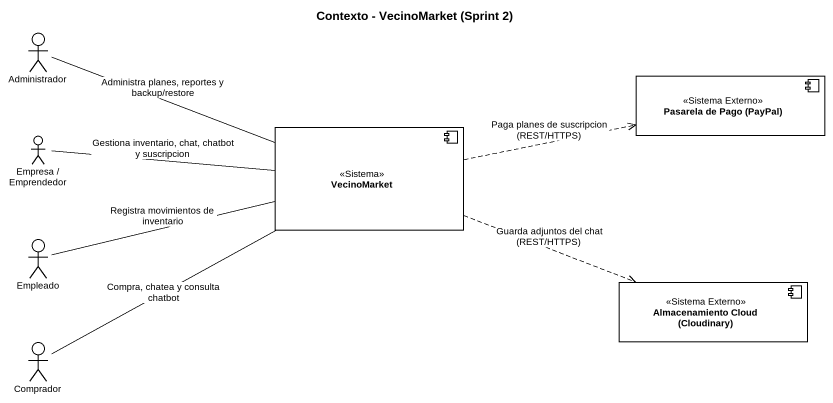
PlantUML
@startuml
title Contexto - VecinoMarket (Sprint 2)
actor Administrador
component "Pasarela de Pago (PayPal)" as Pasarela_de_Pago_PayPal <<Sistema Externo>>
component VecinoMarket <<Sistema>>
actor "Empresa / Emprendedor" as Empresa_Emprendedor
actor Empleado
component "Almacenamiento Cloud (Cloudinary)" as Almacenamiento_Cloud <<Sistema Externo>>
actor Comprador
Administrador -right- VecinoMarket : Administra planes, reportes y backup/restore
VecinoMarket .right.> Pasarela_de_Pago_PayPal : Paga planes de suscripcion (REST/HTTPS)
VecinoMarket .right.> Almacenamiento_Cloud : Guarda adjuntos del chat (REST/HTTPS)
Empresa_Emprendedor -right- VecinoMarket : Gestiona inventario, chat, chatbot y suscripcion
Empleado -right- VecinoMarket : Registra movimientos de inventario
Comprador -right- VecinoMarket : Compra, chatea y consulta chatbot
@enduml
